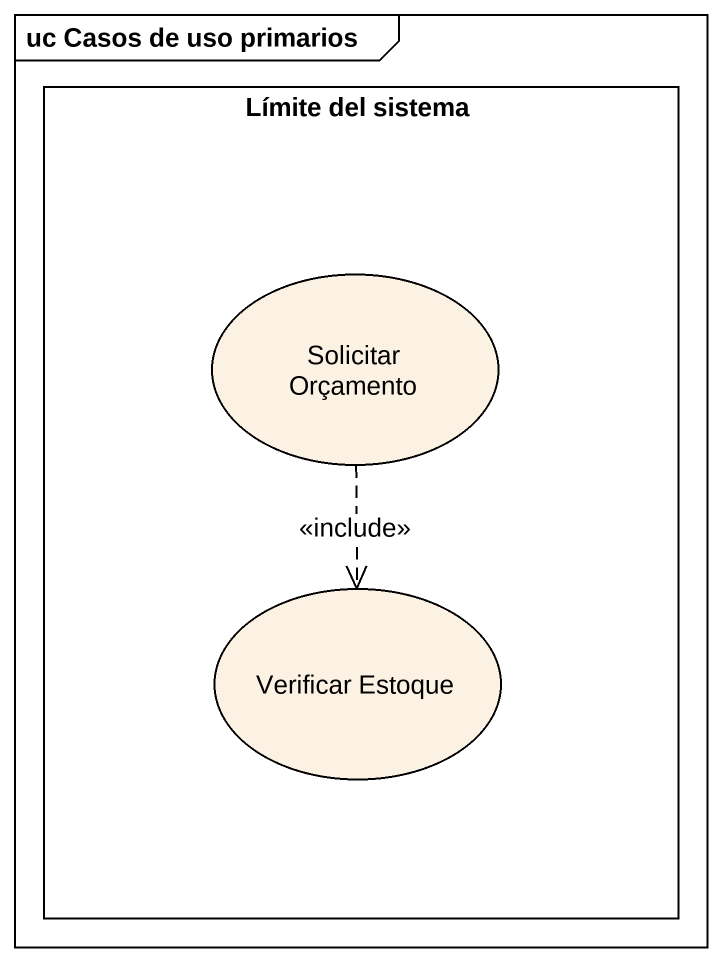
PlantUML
@startuml
mainframe uc Casos de uso primarios
rectangle "Límite del sistema" as Límite_del_sistema {
  usecase "Solicitar Orçamento" as Solicitar_Orçamento
  usecase "Verificar Estoque" as Verificar_Estoque
}
Solicitar_Orçamento ..> Verificar_Estoque : <<include>>
@enduml
